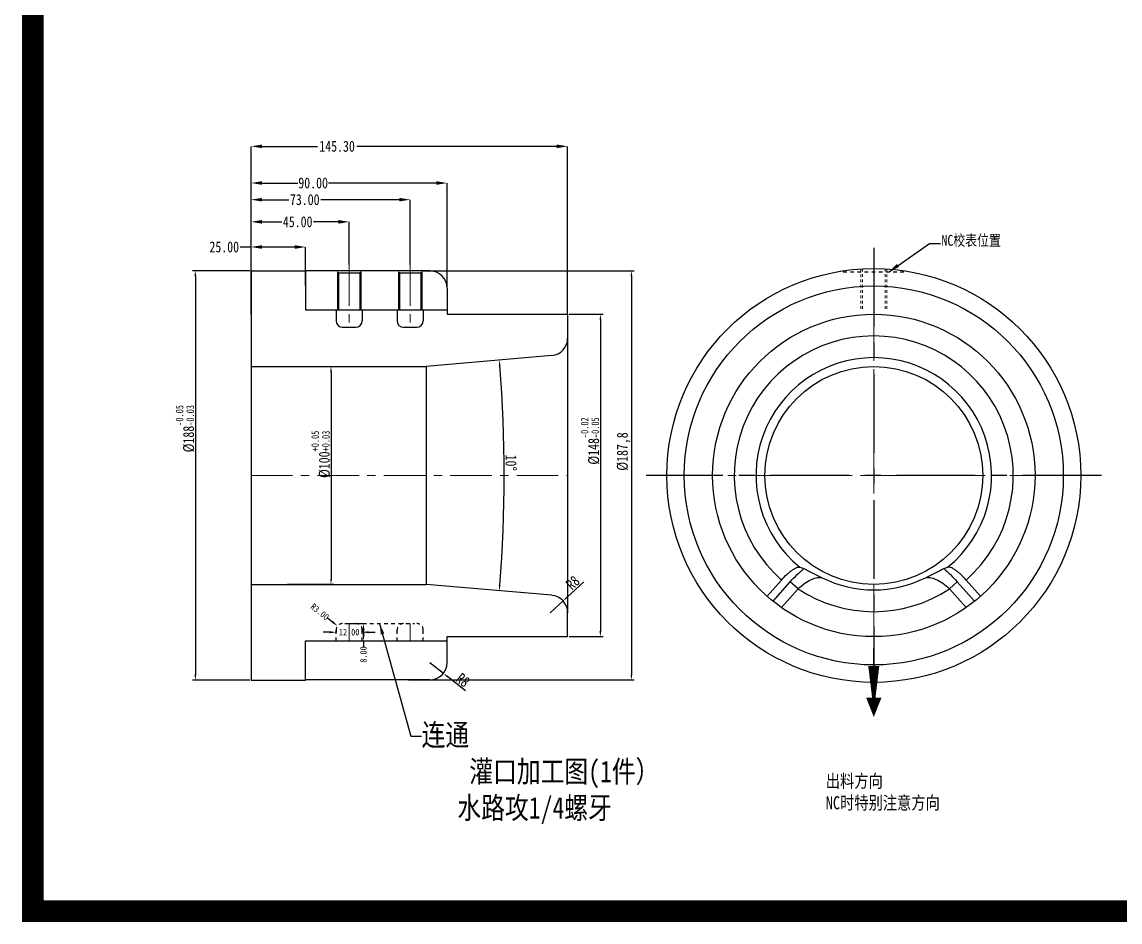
# Model space of a CAD drawing. Header units: millimetres. Extents: x -946 to 3963, y -10008 to 1396.
# Drawn here: x 1219 to 1723, y -109 to 305 of the extents above; entities that cross this region are included whole.
import ezdxf

# ---------------------------------------------------------------- set-up
doc = ezdxf.new("R2010")
doc.units = ezdxf.units.MM
doc.header["$LTSCALE"] = 16.335
doc.header["$PDMODE"] = 3
doc.header["$PDSIZE"] = 0.3125
doc.linetypes.add('CENTER', pattern=[0.6, 0.375, -0.075, 0.075, -0.075])
doc.linetypes.add('HIDDEN', pattern=[0.2, 0.1, -0.1])
doc.layers.get('0').update_dxf_attribs({"linetype": 'CONTINUOUS'})
doc.layers.get('Defpoints').update_dxf_attribs({"linetype": 'CONTINUOUS'})
doc.layers.add('DEFAULT_2', color=8, linetype='HIDDEN')
doc.layers.add('DIM', color=3, linetype='CONTINUOUS')
doc.layers.add('moldbase', color=7, linetype='CONTINUOUS', lineweight=20)
doc.layers.add('screw', color=33, linetype='CONTINUOUS', lineweight=13)
doc.styles.get("Standard").update_dxf_attribs({"font": 'txt', "width": 0.8})
doc.dimstyles.new('ISO-25', dxfattribs={"dimtxt": 10, "dimasz": 2.5, "dimexe": 1.25, "dimexo": 0.625, "dimtad": 1, "dimtxsty": 'Standard', "dimcen": 2.5, "dimadec": 0, "dimazin": 0, "dimtfac": 1, "dimtmove": 0, "dimatfit": 3, "dimfxl": 0, "dimarcsym": 0})
doc.dimstyles.get("Standard").update_dxf_attribs({"dimtxt": 0.15625, "dimasz": 0.1875, "dimexe": 0.125, "dimexo": 0.0625, "dimtad": 0, "dimtih": 1, "dimtoh": 1, "dimdsep": 46, "dimtxsty": 'Standard', "dimcen": 0.09, "dimadec": 0, "dimazin": 0, "dimtp": 0.01, "dimtm": 0.01, "dimtfac": 1, "dimtofl": 0, "dimtmove": 0, "dimatfit": 3, "dimfxl": 0, "dimtolj": 1, "dimarcsym": 0})
doc.dimstyles.new('STANDARD$0', dxfattribs={"dimscale": 2, "dimtxt": 3, "dimasz": 3, "dimexe": 1.25, "dimexo": 0.625, "dimgap": 0.5, "dimtad": 0, "dimdsep": 46, "dimlunit": 6, "dimtxsty": 'Standard', "dimblk": 'CLOSEDBLANK', "dimcen": 0, "dimclrt": 2, "dimazin": 2, "dimtfac": 2, "dimtmove": 1, "dimatfit": 3, "dimfxl": 0, "dimtolj": 1, "dimtzin": 0, "dimarcsym": 0})

# ---------------------------------------------------------------- blocks, each defined once
blk = doc.blocks.new('*D171')
at = {"color": 0, "lineweight": -2}
for p, q in [((1469.91, 170.52), (1485.57, 170.52)), ((1484.32, 168.02), (1484.32, 25.02)), ((1469.91, 22.52), (1485.57, 22.52))]:
    blk.add_line(p, q, dxfattribs=at)
at = {"color": 0}
for points in [[(1483.9, 168.02), (1484.74, 168.02), (1484.32, 170.52)], [(1483.9, 25.02), (1484.74, 25.02), (1484.32, 22.52)]]:
    blk.add_solid(points, dxfattribs=at)
at = {"layer": 'Defpoints', "color": 0}
for p in [(1469.29, 170.52), (1469.29, 22.52), (1484.32, 22.52)]:
    blk.add_point(p, dxfattribs=at)
at = {"color": 0, "lineweight": 0, "insert": (1479.61, 112.33), "char_height": 5, "attachment_point": 5, "rotation": 90}
blk.add_mtext('%%C148{\\H0.7x;\\S-0.02^ -0.05;}', dxfattribs=at)
blk = doc.blocks.new('*D172')
at = {"color": 0, "lineweight": -2}
for p, q in [((1340.71, 146.52), (1361.91, 146.52)), ((1360.66, 144.02), (1360.66, 49.02)), ((1340.71, 46.52), (1361.91, 46.52))]:
    blk.add_line(p, q, dxfattribs=at)
at = {"color": 0}
for points in [[(1360.25, 144.02), (1361.08, 144.02), (1360.66, 146.52)], [(1360.25, 49.02), (1361.08, 49.02), (1360.66, 46.52)]]:
    blk.add_solid(points, dxfattribs=at)
at = {"layer": 'Defpoints', "color": 0}
for p in [(1340.08, 146.52), (1340.08, 46.52), (1360.66, 46.52)]:
    blk.add_point(p, dxfattribs=at)
at = {"color": 0, "lineweight": 0, "insert": (1355.95, 106.2), "char_height": 5, "attachment_point": 5, "rotation": 90}
blk.add_mtext('%%C100{\\H0.7x;\\S+0.05^ +0.03;}', dxfattribs=at)
blk = doc.blocks.new('*D173')
at = {"color": 4, "lineweight": -2}
for p, q in [((1323.99, 201.39), (1318.99, 201.39)), ((1323.99, 190.12), (1323.99, 201.39)), ((1343.99, 201.39), (1328.99, 201.39)), ((1348.99, 183.64), (1348.99, 201.39))]:
    blk.add_line(p, q, dxfattribs=at)
at = {"color": 4}
for points in [[(1328.99, 202.22), (1328.99, 200.56), (1323.99, 201.39)], [(1343.99, 202.22), (1343.99, 200.56), (1348.99, 201.39)]]:
    blk.add_solid(points, dxfattribs=at)
at = {"layer": 'Defpoints', "color": 0}
for p in [(1348.99, 201.39), (1323.99, 190.12), (1348.99, 183.64)]:
    blk.add_point(p, dxfattribs=at)
at = {"color": 6, "insert": (1311.65, 201.39), "char_height": 5, "attachment_point": 5}
blk.add_mtext('\\A1;25.00', dxfattribs=at)
blk = doc.blocks.new('*D176')
at = {"color": 4, "lineweight": -2}
for p, q in [((1323.99, 176.99), (1323.99, 212.94)), ((1328.99, 212.94), (1338.02, 212.94)), ((1363.99, 212.94), (1352.69, 212.94)), ((1368.99, 193.42), (1368.99, 212.94))]:
    blk.add_line(p, q, dxfattribs=at)
at = {"color": 4}
for points in [[(1328.99, 213.78), (1328.99, 212.11), (1323.99, 212.94)], [(1363.99, 213.78), (1363.99, 212.11), (1368.99, 212.94)]]:
    blk.add_solid(points, dxfattribs=at)
at = {"layer": 'Defpoints', "color": 0}
for p in [(1368.99, 212.94), (1368.99, 193.42), (1323.99, 176.99)]:
    blk.add_point(p, dxfattribs=at)
at = {"color": 6, "insert": (1345.35, 212.94), "char_height": 5, "attachment_point": 5}
blk.add_mtext('\\A1;45.00', dxfattribs=at)
blk = doc.blocks.new('*D177')
at = {"color": 4, "lineweight": -2}
for p, q in [((1323.99, 176.99), (1323.99, 223.12)), ((1328.99, 223.12), (1341.27, 223.12)), ((1391.99, 223.12), (1355.93, 223.12)), ((1396.99, 193.42), (1396.99, 223.12))]:
    blk.add_line(p, q, dxfattribs=at)
at = {"color": 4}
for points in [[(1328.99, 223.95), (1328.99, 222.29), (1323.99, 223.12)], [(1391.99, 223.95), (1391.99, 222.29), (1396.99, 223.12)]]:
    blk.add_solid(points, dxfattribs=at)
at = {"layer": 'Defpoints', "color": 0}
for p in [(1396.99, 223.12), (1396.99, 193.42), (1323.99, 176.99)]:
    blk.add_point(p, dxfattribs=at)
at = {"color": 6, "insert": (1348.6, 223.12), "char_height": 5, "attachment_point": 5}
blk.add_mtext('\\A1;73.00', dxfattribs=at)
blk = doc.blocks.new('*D178')
at = {"color": 4, "lineweight": -2}
for p, q in [((1323.99, 176.99), (1323.99, 230.76)), ((1328.99, 230.76), (1345.46, 230.76)), ((1408.99, 230.76), (1359.46, 230.76)), ((1413.99, 182.42), (1413.99, 230.76))]:
    blk.add_line(p, q, dxfattribs=at)
at = {"color": 4}
for points in [[(1328.99, 231.59), (1328.99, 229.92), (1323.99, 230.76)], [(1408.99, 231.59), (1408.99, 229.92), (1413.99, 230.76)]]:
    blk.add_solid(points, dxfattribs=at)
at = {"layer": 'Defpoints', "color": 0}
for p in [(1413.99, 230.76), (1413.99, 182.42), (1323.99, 176.99)]:
    blk.add_point(p, dxfattribs=at)
at = {"color": 6, "insert": (1352.46, 230.76), "char_height": 5, "attachment_point": 5}
blk.add_mtext('\\A1;90.00', dxfattribs=at)
blk = doc.blocks.new('*D174')
at = {"color": 4, "lineweight": -2}
for p, q in [((1323.99, 170.52), (1323.99, 247.6)), ((1328.99, 247.6), (1354.44, 247.6)), ((1464.29, 247.6), (1372.44, 247.6)), ((1469.29, 170.52), (1469.29, 247.6))]:
    blk.add_line(p, q, dxfattribs=at)
at = {"color": 4}
for points in [[(1328.99, 248.43), (1328.99, 246.76), (1323.99, 247.6)], [(1464.29, 248.43), (1464.29, 246.76), (1469.29, 247.6)]]:
    blk.add_solid(points, dxfattribs=at)
at = {"layer": 'Defpoints', "color": 0}
for p in [(1469.29, 247.6), (1323.99, 170.52), (1469.29, 170.52)]:
    blk.add_point(p, dxfattribs=at)
at = {"color": 6, "insert": (1363.44, 247.6), "char_height": 5, "attachment_point": 5}
blk.add_mtext('\\A1;145.30', dxfattribs=at)
blk = doc.blocks.new('*D175')
at = {"color": 0, "lineweight": -2}
for p, q in [((1323.36, 190.52), (1297.13, 190.52)), ((1298.38, 188.02), (1298.38, 5.02)), ((1323.36, 2.52), (1297.13, 2.52))]:
    blk.add_line(p, q, dxfattribs=at)
at = {"color": 0}
for points in [[(1297.96, 188.02), (1298.79, 188.02), (1298.38, 190.52)], [(1297.96, 5.02), (1298.79, 5.02), (1298.38, 2.52)]]:
    blk.add_solid(points, dxfattribs=at)
at = {"layer": 'Defpoints', "color": 0}
for p in [(1323.99, 190.52), (1298.38, 2.52), (1323.99, 2.52)]:
    blk.add_point(p, dxfattribs=at)
at = {"color": 0, "lineweight": 0, "insert": (1293.67, 117.97), "char_height": 5, "attachment_point": 5, "rotation": 90}
blk.add_mtext('%%C188{\\H0.7x;\\S-0.05^ -0.03;}', dxfattribs=at)
blk = doc.blocks.new('*D179')
at = {"color": 3, "linetype": 'Continuous', "lineweight": -2}
for p, q in [((1362.99, 25.52), (1362.99, 24.52)), ((1374.99, 25.52), (1374.99, 24.52)), ((1359.99, 24.52), (1356.99, 24.52)), ((1377.99, 24.52), (1380.99, 24.52))]:
    blk.add_line(p, q, dxfattribs=at)
at = {"color": 3}
for points in [[(1359.99, 25.02), (1359.99, 24.02), (1362.99, 24.52)], [(1377.99, 25.02), (1377.99, 24.02), (1374.99, 24.52)]]:
    blk.add_solid(points, dxfattribs=at)
at = {"layer": 'Defpoints', "color": 0}
for p in [(1362.99, 25.52), (1374.99, 25.52), (1362.99, 24.52)]:
    blk.add_point(p, dxfattribs=at)
at = {"color": 6, "insert": (1368.99, 24.52), "char_height": 3, "attachment_point": 5}
blk.add_mtext('\\A1;12.00', dxfattribs=at)
blk = doc.blocks.new('*D180')
at = {"color": 3, "linetype": 'Continuous', "lineweight": -2}
for p, q in [((1367.76, 28.52), (1375.57, 28.52)), ((1375.57, 25.52), (1375.57, 23.52)), ((1367.76, 20.52), (1375.57, 20.52)), ((1375.57, 20.52), (1375.57, 17.52))]:
    blk.add_line(p, q, dxfattribs=at)
at = {"color": 3}
for points in [[(1375.07, 25.52), (1376.07, 25.52), (1375.57, 28.52)], [(1375.07, 23.52), (1376.07, 23.52), (1375.57, 20.52)]]:
    blk.add_solid(points, dxfattribs=at)
at = {"layer": 'Defpoints', "color": 0}
for p in [(1367.76, 28.52), (1367.76, 20.52), (1375.57, 20.52)]:
    blk.add_point(p, dxfattribs=at)
at = {"color": 6, "insert": (1375.57, 14.32), "char_height": 3, "attachment_point": 5, "rotation": 90}
blk.add_mtext('\\A1;8.00', dxfattribs=at)
blk = doc.blocks.new('*D181')
at = {"color": 3, "linetype": 'Continuous', "lineweight": -2}
blk.add_line((1358.97, 31.16), (1361.31, 29.28), dxfattribs=at)
at = {"color": 3}
blk.add_solid([(1361.62, 29.67), (1361, 28.89), (1363.65, 27.4)], dxfattribs=at)
at = {"layer": 'Defpoints', "color": 0}
for p in [(1363.65, 27.4), (1365.99, 25.52)]:
    blk.add_point(p, dxfattribs=at)
at = {"color": 6, "insert": (1355.55, 33.92), "char_height": 3, "attachment_point": 5, "rotation": 321.1797}
blk.add_mtext('\\A1;R3.00', dxfattribs=at)
blk = doc.blocks.new('*D182')
at = {"color": 0, "lineweight": -2}
for p, q in [((1402.8, 190.42), (1499.8, 190.42)), ((1498.55, 187.92), (1498.55, 5.12)), ((1396.23, 2.62), (1499.8, 2.62))]:
    blk.add_line(p, q, dxfattribs=at)
at = {"color": 0}
for points in [[(1498.13, 187.92), (1498.97, 187.92), (1498.55, 190.42)], [(1498.13, 5.12), (1498.97, 5.12), (1498.55, 2.62)]]:
    blk.add_solid(points, dxfattribs=at)
at = {"layer": 'Defpoints', "color": 0}
for p in [(1402.17, 190.42), (1395.6, 2.62), (1498.55, 2.62)]:
    blk.add_point(p, dxfattribs=at)
at = {"color": 0, "lineweight": 0, "insert": (1495.01, 107.5), "char_height": 5, "attachment_point": 5, "rotation": 90}
blk.add_mtext('%%c187,8', dxfattribs=at)
blk = doc.blocks.new('*D184')
at = {"color": 0, "lineweight": -2}
for p, q in [((1476.68, 47.66), (1469.01, 40.61)), ((1461.29, 33.5), (1467.17, 38.92))]:
    blk.add_line(p, q, dxfattribs=at)
at = {"color": 0}
blk.add_solid([(1468.73, 40.92), (1469.29, 40.3), (1467.17, 38.92)], dxfattribs=at)
at = {"layer": 'Defpoints', "color": 0}
for p in [(1467.17, 38.92), (1461.29, 33.5)]:
    blk.add_point(p, dxfattribs=at)
at = {"color": 0, "lineweight": 0, "insert": (1471.65, 47.28), "char_height": 5, "attachment_point": 5, "rotation": 42.6142}
blk.add_mtext('R8', dxfattribs=at)
blk = doc.blocks.new('*D185')
at = {"color": 0, "lineweight": -2}
blk.add_arc((832.78, 96.52), 607.4, 355.23582, 4.7642, dxfattribs=at)
at = {"color": 0}
for points in [[(1437.67, 146.93), (1438.5, 147), (1437.87, 149.46)], [(1438.5, 46.03), (1437.67, 46.11), (1437.87, 43.58)]]:
    blk.add_solid(points, dxfattribs=at)
at = {"layer": 'Defpoints', "color": 0}
for p in [(1461.98, 151.57), (1404.29, 146.52), (1439.93, 78.85), (1404.28, 46.52), (1461.98, 41.47)]:
    blk.add_point(p, dxfattribs=at)
at = {"color": 0, "lineweight": 0, "insert": (1443.28, 102.34), "char_height": 5, "attachment_point": 5, "rotation": 270.546}
blk.add_mtext('10°', dxfattribs=at)
blk = doc.blocks.new('*D183')
at = {"color": 0, "lineweight": -2}
for p, q in [((1405.99, 10.62), (1412.26, 5.66)), ((1422.4, -2.35), (1414.22, 4.11))]:
    blk.add_line(p, q, dxfattribs=at)
at = {"color": 0}
blk.add_solid([(1414.48, 4.44), (1413.97, 3.78), (1412.26, 5.66)], dxfattribs=at)
at = {"layer": 'Defpoints', "color": 0}
for p in [(1405.99, 10.62), (1412.26, 5.66)]:
    blk.add_point(p, dxfattribs=at)
at = {"color": 0, "lineweight": 0, "insert": (1421.23, 2.56), "char_height": 5, "attachment_point": 5, "rotation": 321.6903}
blk.add_mtext('R8', dxfattribs=at)

msp = doc.modelspace()

# ---------------------------------------------------------------- linework, layer by layer
at = {"color": 1, "linetype": 'CENTER', "ltscale": 5.908785}
for p, q in [((1609.817, 201.018), (1609.817, -7.982)), ((1714.317, 96.518), (1505.317, 96.518))]:
    msp.add_line(p, q, dxfattribs=at)
for p, q in [((1323.985, 190.518), (1348.985, 190.518)), ((1323.985, 190.518), (1323.985, 2.518)), ((1348.985, 190.418), (1348.985, 172.518)), ((1405.985, 190.418), (1348.985, 190.418)), ((1363.585, 190.018), (1363.585, 172.518)), ((1363.585, 190.018), (1364.085, 189.518)), ((1364.085, 189.518), (1364.085, 172.518)), ((1364.085, 189.518), (1373.885, 189.518)), ((1374.385, 190.018), (1373.885, 189.518)), ((1373.885, 189.518), (1373.885, 172.518)), ((1374.385, 190.018), (1374.385, 172.518)), ((1391.585, 190.018), (1391.585, 172.518)), ((1391.585, 190.018), (1392.085, 189.518)), ((1392.085, 189.518), (1392.085, 172.518)), ((1392.085, 189.518), (1401.885, 189.518)), ((1402.385, 190.018), (1401.885, 189.518)), ((1401.885, 189.518), (1401.885, 172.518)), ((1402.385, 190.018), (1402.385, 172.518)), ((1413.985, 182.418), (1413.985, 170.518)), ((1348.985, 172.518), (1413.985, 172.518)), ((1362.985, 172.518), (1362.985, 167.518)), ((1374.985, 172.518), (1374.985, 167.518)), ((1390.985, 172.518), (1390.985, 167.518)), ((1402.985, 172.518), (1402.985, 167.518)), ((1413.985, 170.518), (1469.285, 170.518)), ((1469.285, 170.518), (1469.285, 159.535)), ((1365.985, 164.518), (1371.985, 164.518)), ((1393.985, 164.518), (1399.985, 164.518)), ((1469.285, 159.535), (1469.285, 33.5)), ((1323.985, 146.518), (1404.285, 146.518)), ((1404.285, 146.518), (1404.285, 46.518)), ((1323.985, 46.518), (1404.285, 46.518)), ((1469.285, 22.518), (1469.285, 33.5)), ((1348.985, 20.518), (1413.985, 20.518)), ((1348.985, 2.518), (1348.985, 20.518)), ((1413.985, 22.518), (1469.285, 22.518)), ((1413.985, 10.618), (1413.985, 22.518)), ((1323.985, 2.518), (1348.985, 2.518)), ((1405.985, 2.618), (1348.985, 2.618))]:
    msp.add_line(p, q)
at = {"color": 7, "linetype": 'Continuous'}
for p, q in [((1461.982, 151.566), (1404.285, 146.518)), ((1461.982, 41.47), (1404.285, 46.518)), ((1567.45, 48.499), (1560.859, 41.029)), ((1563.587, 38.736), (1571.479, 47.681)), ((1575.101, 44.486), (1571.479, 47.681)), ((1644.535, 44.486), (1648.156, 47.682)), ((1648.156, 47.682), (1656.049, 38.737)), ((1658.777, 41.029), (1652.185, 48.499)), ((1567.467, 35.835), (1575.101, 44.486)), ((1644.535, 44.486), (1652.168, 35.835))]:
    msp.add_line(p, q, dxfattribs=at)
at = {"color": 1, "linetype": 'CENTER', "ltscale": 0.466483}
for p, q in [((1609.817, 0.768), (1609.817, 17.268)), ((1609.817, 0.268), (1609.817, 16.768))]:
    msp.add_line(p, q, dxfattribs=at)
at = {"const_width": 10}
msp.add_lwpolyline([(2192.445, -103.523), (1223.788, -103.523), (1223.788, 712.937), (2192.445, 712.937)], close=True, dxfattribs=at)
msp.add_lwpolyline([(1609.817, -14.387, 0, 7.027, 0), (1609.817, -5.52, 1.562, 5.075, -0.0000107), (1609.817, 9.018, 5.075, 5.075, -0.0207624)], format="xyseb")
at = {"color": 7, "linetype": 'Continuous'}
for radius in [95, 87, 74, 50]:
    msp.add_circle((1609.817, 96.518), radius, dxfattribs=at)
for centre, radius, start, end in [((1405.985, 182.418), 8, 360, 90), ((1365.985, 167.518), 3, 180, 270), ((1371.985, 167.518), 3, 270, 0), ((1393.985, 167.518), 3, 180, 270), ((1399.985, 167.518), 3, 270, 0), ((1461.285, 159.535), 8, 275.00002, 0), ((1461.285, 33.5), 8, 0.00048, 85), ((1405.985, 10.618), 8, 270, 0)]:
    msp.add_arc(centre, radius, start, end)
for centre, radius, start, end in [((1609.817, 96.518), 64.038, 311.42271, 228.57771), ((1609.817, 96.518), 54.076, 308.83022, 231.1702), ((1598.677, 113.664), 63.494, 248.9889, 250.74968), ((1620.97, 113.631), 63.459, 289.25028, 291.01202), ((1609.817, 96.518), 52.588, 243.25273, 296.74769), ((1609.817, 96.518), 62.55, 236.28777, 303.71266)]:
    msp.add_arc(centre, radius, start, end, dxfattribs=at)
for points, knots in [([(1567.45, 48.499), (1568.263, 49.42), (1569.512, 50.708), (1571.243, 52.212), (1572.433, 53.114), (1573.515, 53.801), (1574.46, 54.257), (1575.245, 54.482), (1575.728, 54.463), (1575.911, 54.392)], [0, 0, 0, 0, 0.3477543, 0.506553, 0.6485469, 0.7700111, 0.8687233, 0.9443875, 1, 1, 1, 1]), ([(1571.479, 47.681), (1572.481, 48.817), (1574.487, 50.919), (1576.659, 52.853), (1577.743, 53.721)], [0, 0, 0, 0, 0.5215962, 1, 1, 1, 1]), ([(1577.743, 53.721), (1577.947, 53.65), (1578.416, 53.426), (1579.199, 53.018), (1580.147, 52.503), (1581.622, 51.709), (1583.619, 50.683), (1585.288, 49.92), (1586.15, 49.556)], [0, 0, 0, 0, 0.0688696, 0.1655481, 0.2825339, 0.4137454, 0.7009429, 1, 1, 1, 1]), ([(1633.486, 49.556), (1634.348, 49.92), (1636.017, 50.683), (1638.014, 51.709), (1639.488, 52.503), (1640.437, 53.018), (1641.219, 53.427), (1641.688, 53.65), (1641.892, 53.721)], [0, 0, 0, 0, 0.2990978, 0.5863044, 0.7174961, 0.8344694, 0.931131, 1, 1, 1, 1]), ([(1641.892, 53.721), (1642.976, 52.854), (1645.148, 50.92), (1647.154, 48.817), (1648.156, 47.682)], [0, 0, 0, 0, 0.4783482, 1, 1, 1, 1]), ([(1652.185, 48.499), (1651.372, 49.421), (1650.123, 50.708), (1648.392, 52.212), (1647.202, 53.114), (1646.12, 53.801), (1645.175, 54.257), (1644.39, 54.482), (1643.907, 54.463), (1643.724, 54.392)], [0, 0, 0, 0, 0.3477543, 0.506553, 0.6485469, 0.7700111, 0.8687233, 0.9443875, 1, 1, 1, 1]), ([(1575.101, 44.486), (1576.045, 45.425), (1577.972, 47.053), (1580.598, 48.583), (1582.604, 49.336), (1583.924, 49.65), (1585.101, 49.745), (1585.83, 49.652), (1586.15, 49.556)], [0, 0, 0, 0, 0.3174062, 0.5982039, 0.7195534, 0.8270675, 0.9204922, 1, 1, 1, 1]), ([(1633.486, 49.556), (1633.805, 49.653), (1634.535, 49.745), (1635.712, 49.65), (1637.032, 49.336), (1639.037, 48.583), (1641.664, 47.053), (1643.59, 45.425), (1644.535, 44.486)], [0, 0, 0, 0, 0.0795232, 0.1729541, 0.280473, 0.4018091, 0.6825764, 1, 1, 1, 1])]:
    msp.add_open_spline(points, degree=3, knots=knots, dxfattribs=at)
at = {"layer": 'DEFAULT_2', "color": 8, "linetype": 'HIDDEN'}
for p, q in [((1595.817, 190.018), (1623.817, 190.018)), ((1362.985, 20.518), (1362.985, 25.518)), ((1366.985, 28.518), (1370.985, 28.518)), ((1371.985, 28.518), (1393.985, 28.518)), ((1374.985, 20.518), (1374.985, 25.518)), ((1390.985, 20.518), (1390.985, 25.518)), ((1394.985, 28.518), (1398.985, 28.518)), ((1402.985, 20.518), (1402.985, 25.518))]:
    msp.add_line(p, q, dxfattribs=at)
for centre, start, end in [((1365.985, 25.518), 90, 180), ((1371.985, 25.518), 0, 90), ((1393.985, 25.518), 90, 180), ((1399.985, 25.518), 0, 90)]:
    msp.add_arc(centre, 3, start, end, dxfattribs=at)
at = {"layer": 'moldbase', "color": 1, "linetype": 'CENTER', "ltscale": 3.109887}
for p, q in [((1368.985, 193.418), (1368.985, 164.518)), ((1396.985, 193.418), (1396.985, 164.518)), ((1609.817, -3.249), (1609.817, 196.285)), ((1323.985, 96.518), (1469.285, 96.518)), ((1323.985, 96.518), (1469.285, 96.518)), ((1519.915, 96.518), (1699.72, 96.518)), ((1368.985, 20.518), (1368.985, 28.518)), ((1396.985, 20.518), (1396.985, 28.518))]:
    msp.add_line(p, q, dxfattribs=at)
at = {"layer": 'screw', "color": 92, "linetype": 'HIDDEN', "ltscale": 0.746373}
for p, q in [((1603.817, 191.274), (1603.817, 172.518)), ((1615.817, 191.274), (1615.817, 172.518))]:
    msp.add_line(p, q, dxfattribs=at)
at = {"layer": 'screw', "linetype": 'HIDDEN', "ltscale": 0.746373}
for p, q in [((1604.567, 191.331), (1604.567, 172.518)), ((1615.067, 191.331), (1615.067, 172.518))]:
    msp.add_line(p, q, dxfattribs=at)

# ---------------------------------------------------------------- texts
at = {"attachment_point": 1}
for s, insert, char_height, width in [('{\\fSimSun|b0|i0|c134|p2; 灌口加工图(1件）\\P水路攻1/4螺牙}', (1418.688, -34.408), 10, 159.47262), ('{\\fSimSun|b0|i0|c134|p2;出料方向\\P\\C6;NC时特别注意方向}', (1587.789, -40.759), 6, 97.10809)]:
    msp.add_mtext(s, dxfattribs=dict(at, insert=insert, char_height=char_height, width=width))
at = {"layer": 'DIM', "insert": (1640.879, 204.157), "char_height": 5, "attachment_point": 4}
msp.add_mtext('\\A1;NC{\\fSimSun|b0|i0|c134|p2;校表位置}', dxfattribs=at)
at = {"layer": 'DIM', "color": 6, "insert": (1402.232, -23.147), "char_height": 10, "attachment_point": 4}
msp.add_mtext('\\A1;{\\fSimSun|b0|i0|c134|p2;连通}', dxfattribs=at)

# ---------------------------------------------------------------- dimensions: what is measured, and where the dimension line sits
for base, p1, p2, dimstyle, override, picture, middle in [((1469.285, 247.595), (1323.985, 170.518), (1469.285, 170.518), 'Standard', {"dimtxt": 5, "dimasz": 5, "dimexe": 0, "dimexo": 0, "dimgap": 0, "dimtad": 0, "dimzin": 0, "dimcen": 0, "dimclrd": 4, "dimclre": 4, "dimclrt": 6, "dimadec": 2, "dimtol": 0, "dimfxl": 1.25, "dimtzin": 0}, '*D174', (1363.438, 247.595)), ((1413.985, 230.756), (1323.985, 176.993), (1413.985, 182.418), 'Standard', {"dimtxt": 5, "dimasz": 5, "dimexe": 0, "dimexo": 0, "dimgap": 0, "dimtad": 0, "dimzin": 0, "dimcen": 0, "dimclrd": 4, "dimclre": 4, "dimclrt": 6, "dimadec": 2, "dimtol": 0, "dimfxl": 1.25, "dimtzin": 0}, '*D178', (1352.457, 230.756)), ((1396.985, 223.12), (1323.985, 176.993), (1396.985, 193.418), 'Standard', {"dimtxt": 5, "dimasz": 5, "dimexe": 0, "dimexo": 0, "dimgap": 0, "dimtad": 0, "dimzin": 0, "dimcen": 0, "dimclrd": 4, "dimclre": 4, "dimclrt": 6, "dimadec": 2, "dimtol": 0, "dimfxl": 1.25, "dimtzin": 0}, '*D177', (1348.6, 223.12)), ((1368.985, 212.944), (1323.985, 176.993), (1368.985, 193.418), 'Standard', {"dimtxt": 5, "dimasz": 5, "dimexe": 0, "dimexo": 0, "dimgap": 0, "dimtad": 0, "dimzin": 0, "dimcen": 0, "dimclrd": 4, "dimclre": 4, "dimclrt": 6, "dimadec": 2, "dimtol": 0, "dimfxl": 1.25, "dimtzin": 0}, '*D176', (1345.352, 212.944)), ((1348.985, 201.39), (1323.985, 190.116), (1348.985, 183.641), 'Standard', {"dimtxt": 5, "dimasz": 5, "dimexe": 0, "dimexo": 0, "dimgap": 0, "dimtad": 0, "dimzin": 0, "dimcen": 0, "dimclrd": 4, "dimclre": 4, "dimclrt": 6, "dimadec": 2, "dimtol": 0, "dimfxl": 1.25, "dimtzin": 0}, '*D173', (1311.652, 201.39)), ((1362.985, 24.518), (1374.985, 25.518), (1362.985, 25.518), 'STANDARD$0', {"dimscale": 1, "dimexe": 0, "dimexo": 0, "dimgap": 0, "dimzin": 0, "dimlunit": 2, "dimclrd": 3, "dimclre": 3, "dimclrt": 6, "dimazin": 0, "dimtfac": 1, "dimtofl": 0, "dimtmove": 0, "dimfxl": 1.25, "dimarcsym": 1}, '*D179', (1368.985, 24.518))]:
    dim = msp.add_linear_dim(base=base, p1=p1, p2=p2, dimstyle=dimstyle, override=override)
    dim.commit()
    dim.dimension.update_dxf_attribs({"geometry": picture, "text_midpoint": middle, "dimtype": 160})
at = {"color": 6, "lineweight": 0}
for base, p1, p2, text, picture, middle in [((1298.377, 2.518), (1323.985, 190.518), (1323.985, 2.518), '%%C<>{\\H0.7x;\\S-0.05^ -0.03;}', '*D175', (1298.377, 117.965)), ((1498.55, 2.618), (1402.17, 190.418), (1395.601, 2.618), '%%c<>', '*D182', (1498.55, 107.501)), ((1484.319, 22.518), (1469.285, 170.518), (1469.285, 22.518), '%%C<>{\\H0.7x;\\S-0.02^ -0.05;}', '*D171', (1484.319, 112.328)), ((1360.662, 46.518), (1340.085, 146.518), (1340.085, 46.518), '%%C<>{\\H0.7x;\\S+0.05^ +0.03;}', '*D172', (1360.662, 106.197))]:
    dim = msp.add_linear_dim(base=base, p1=p1, p2=p2, angle=90, text=text, dimstyle='ISO-25', override={"dimtxt": 5}, dxfattribs=at)
    dim.commit()
    dim.dimension.update_dxf_attribs({"geometry": picture, "text_midpoint": middle, "dimtype": 160})
dim = msp.add_angular_dim_2l(base=(1439.928, 78.852), line1=((1461.982, 151.566), (1404.285, 146.518)), line2=((1461.982, 41.47), (1404.285, 46.518)), dimstyle='ISO-25', override={"dimtxt": 5}, dxfattribs=at)
dim.commit()
dim.dimension.update_dxf_attribs({"geometry": '*D185', "text_midpoint": (1440.157, 102.306), "dimtype": 162})
for center, mpoint, picture, middle in [((1461.285, 33.5), (1467.173, 38.917), '*D184', (1471.649, 47.282)), ((1405.985, 10.618), (1412.263, 5.658), '*D183', (1421.229, 2.557))]:
    dim = msp.add_radius_dim(center=center, mpoint=mpoint, dimstyle='ISO-25', override={"dimtxt": 5}, dxfattribs=at)
    dim.commit()
    dim.dimension.update_dxf_attribs({"geometry": picture, "text_midpoint": middle})
dim = msp.add_radius_dim(center=(1365.985, 25.518), mpoint=(1363.648, 27.398), dimstyle='Standard', override={"dimtxt": 3, "dimasz": 3, "dimexe": 0, "dimexo": 0, "dimgap": 0, "dimtih": 0, "dimtoh": 0, "dimzin": 0, "dimcen": 0, "dimclrd": 3, "dimclre": 3, "dimclrt": 6, "dimadec": 2, "dimtp": 0, "dimtm": 0, "dimfxl": 1.25, "dimtzin": 0, "dimarcsym": 1})
dim.commit()
dim.dimension.update_dxf_attribs({"geometry": '*D181', "text_midpoint": (1355.545, 33.918)})
dim = msp.add_linear_dim(base=(1375.567, 20.518), p1=(1367.76, 28.518), p2=(1367.76, 20.518), angle=90, dimstyle='STANDARD$0', override={"dimscale": 1, "dimexe": 0, "dimexo": 0, "dimgap": 0, "dimzin": 0, "dimlunit": 2, "dimclrd": 3, "dimclre": 3, "dimclrt": 6, "dimazin": 0, "dimtfac": 1, "dimtofl": 0, "dimtmove": 0, "dimfxl": 1.25, "dimarcsym": 1})
dim.commit()
dim.dimension.update_dxf_attribs({"geometry": '*D180', "text_midpoint": (1375.567, 14.318), "dimtype": 160})

# ---------------------------------------------------------------- leaders
at = {"annotation_type": 0, "has_hookline": 1, "hookline_direction": 0, "text_width": 21.911}
msp.add_leader([(1382.985, 28.518), (1397.232, -23.147), (1402.232, -23.147)], dimstyle='Standard', override={"dimtxt": 5, "dimasz": 5, "dimexe": 0, "dimexo": 0, "dimgap": 0, "dimzin": 0, "dimcen": 0, "dimclrd": 4, "dimclre": 4, "dimclrt": 6, "dimadec": 2, "dimfxl": 1.25, "dimtzin": 0}, dxfattribs=at)
at = {"layer": 'DIM', "annotation_type": 0, "has_hookline": 1, "hookline_direction": 0, "text_width": 30.467}
msp.add_leader([(1616.816, 190.018), (1635.379, 203.04), (1640.379, 203.04)], dimstyle='Standard', override={"dimtxt": 2.5, "dimasz": 5, "dimexe": 0, "dimexo": 0, "dimgap": 0.49975, "dimtad": 0, "dimzin": 0, "dimcen": 0, "dimadec": 2, "dimtol": 0, "dimtzin": 0}, dxfattribs=at)

doc.saveas('drawing.dxf')
